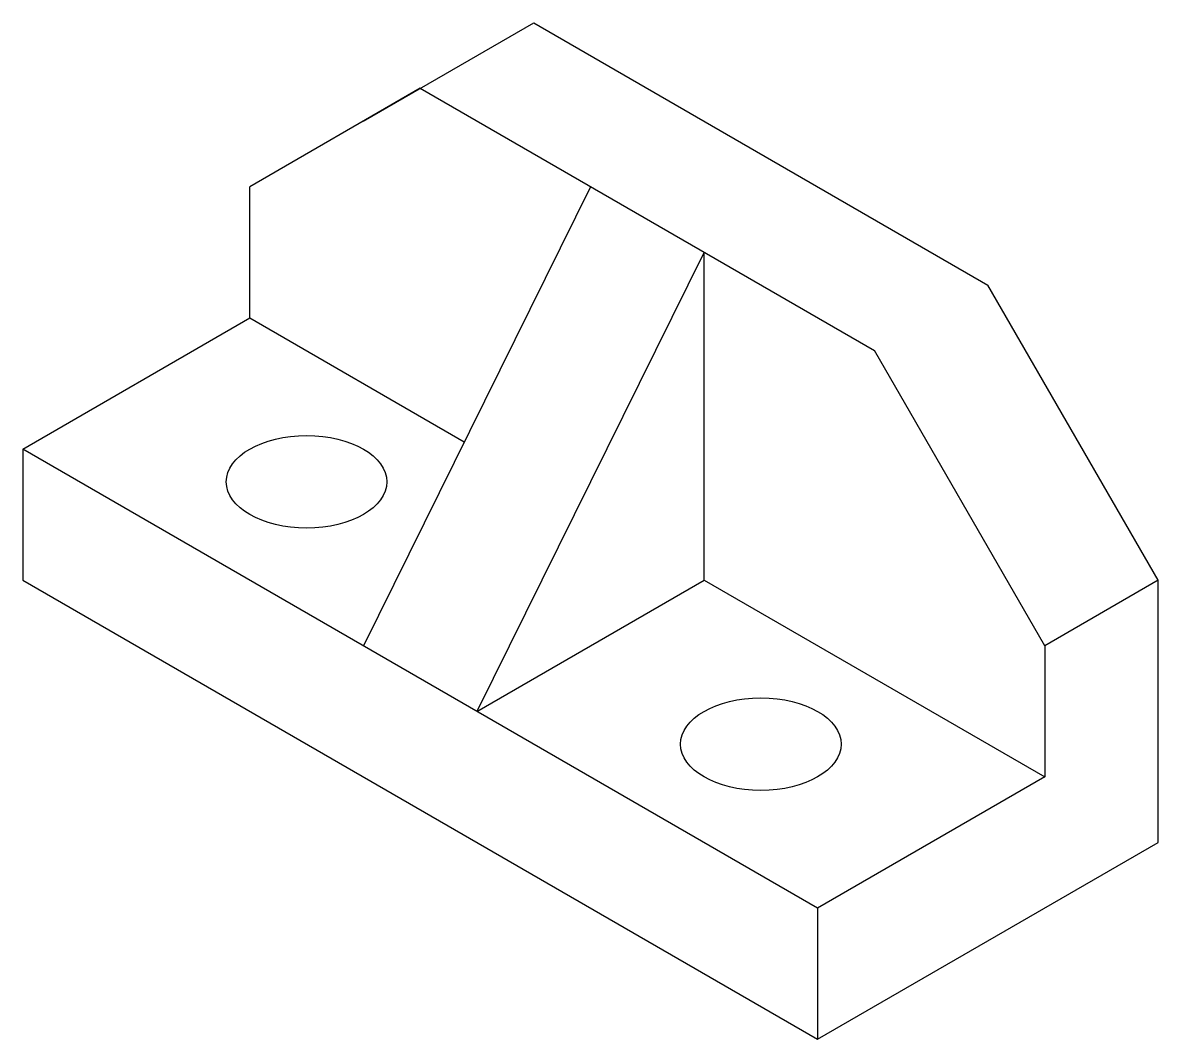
# Model space of a CAD drawing. Header units: inches. Extents: x 0 to 4.33, y -1.75 to 2.12.
import ezdxf

# ---------------------------------------------------------------- set-up
doc = ezdxf.new("R2010")
doc.units = ezdxf.units.IN

msp = doc.modelspace()

# ---------------------------------------------------------------- linework, layer by layer
for p, q in [((1.299, 1.75), (1.9486, 2.125)), ((1.9486, 2.125), (3.6806, 1.125)), ((1.5155, 1.875), (0.866, 1.5)), ((1.5155, 1.875), (3.2476, 0.875)), ((0.866, 1), (0.866, 1.5)), ((2.1651, 1.5), (1.299, -0.25)), ((2.5981, 1.25), (1.7321, -0.5)), ((2.5981, 0), (2.5981, 1.25)), ((4.3301, 0), (3.6806, 1.125)), ((0, 0.5), (0.866, 1)), ((0.866, 1), (1.6839, 0.5278)), ((3.8971, -0.25), (3.2476, 0.875)), ((3.0311, -1.25), (0, 0.5)), ((0, 0.5), (0, 0)), ((0, 0), (3.0311, -1.75)), ((1.7321, -0.5), (2.5981, 0)), ((2.5981, 0), (3.8971, -0.75)), ((4.3301, 0), (3.8971, -0.25)), ((4.3301, -1), (4.3301, 0)), ((3.8971, -0.25), (3.8971, -0.75)), ((3.8971, -0.75), (3.0311, -1.25)), ((3.0311, -1.75), (4.3301, -1)), ((3.0311, -1.25), (3.0311, -1.75))]:
    msp.add_line(p, q)
for centre in [(1.0825, 0.375), (2.8146, -0.625)]:
    msp.add_ellipse(centre, major_axis=(-0.3062, 0), ratio=0.57735)

doc.saveas('drawing.dxf')
